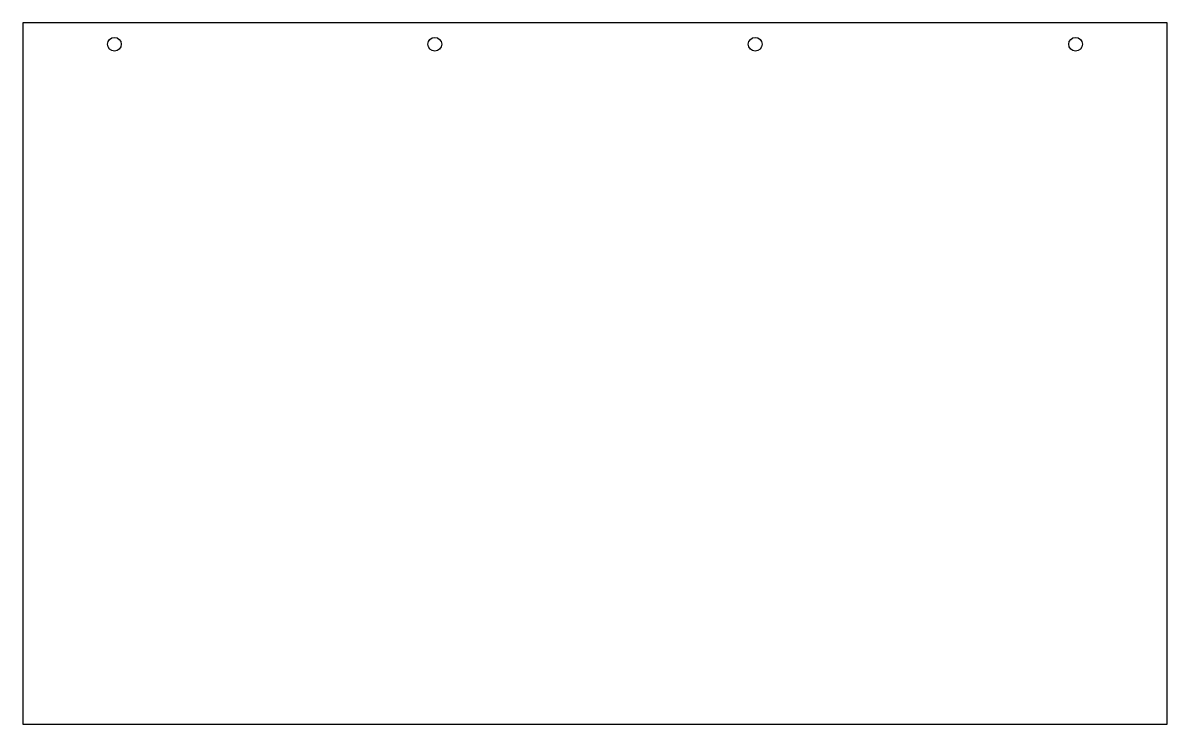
# Model space of a CAD drawing. Header units: millimetres. Extents: x 0 to 300, y 6 to 190.
import ezdxf

# ---------------------------------------------------------------- set-up
doc = ezdxf.new("R2010")
doc.units = ezdxf.units.MM
doc.layers.add('SKJER', color=7, linetype='Continuous')

msp = doc.modelspace()

# ---------------------------------------------------------------- linework, layer by layer
at = {"layer": 'SKJER'}
msp.add_lwpolyline([(0, 6), (300, 6), (300, 190), (0, 190)], close=True, dxfattribs=at)
for centre in [(24, 184.4), (108, 184.4), (192, 184.4), (276, 184.4)]:
    msp.add_circle(centre, 1.8, dxfattribs=at)

doc.saveas('drawing.dxf')
